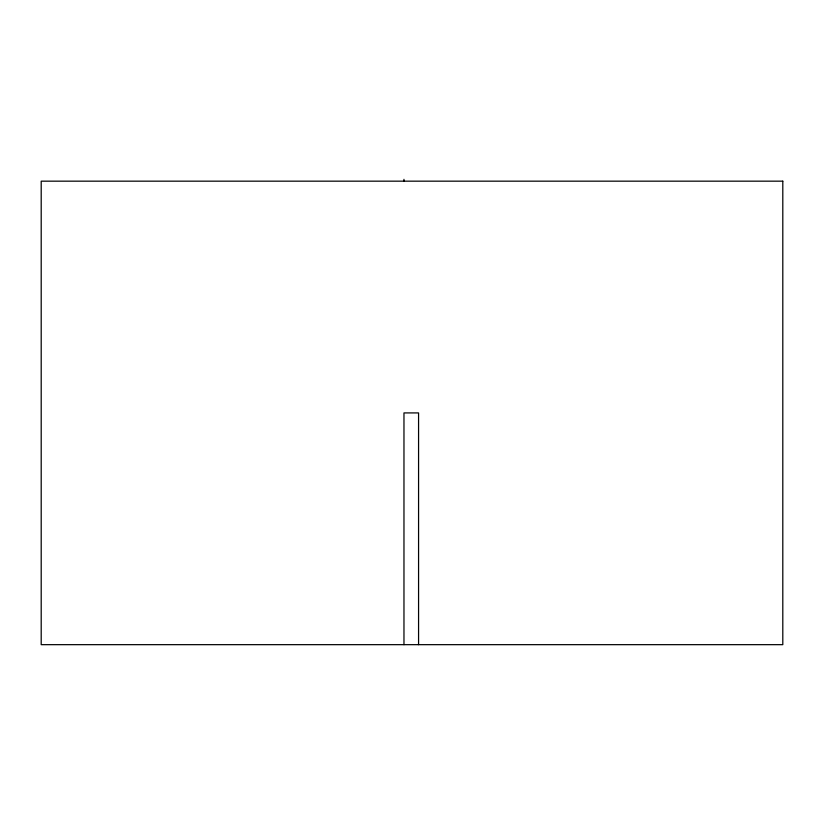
<?xml version="1.0" encoding="UTF-8"?>
<svg xmlns="http://www.w3.org/2000/svg" width="824" height="824" viewBox="0 0 824 824"><rect width="100%" height="100%" fill="white"/><g stroke="black" fill="none" stroke-linecap="round" stroke-linejoin="round"><path stroke-width="1.24" d="M418.571 644.667L418.571 412.917L403.966 412.917L403.966 644.667M403.966 179.333L403.966 181.167M782.8 181.167L41.2 181.167L41.2 644.667L782.8 644.667L782.8 181.167"/></g></svg>
